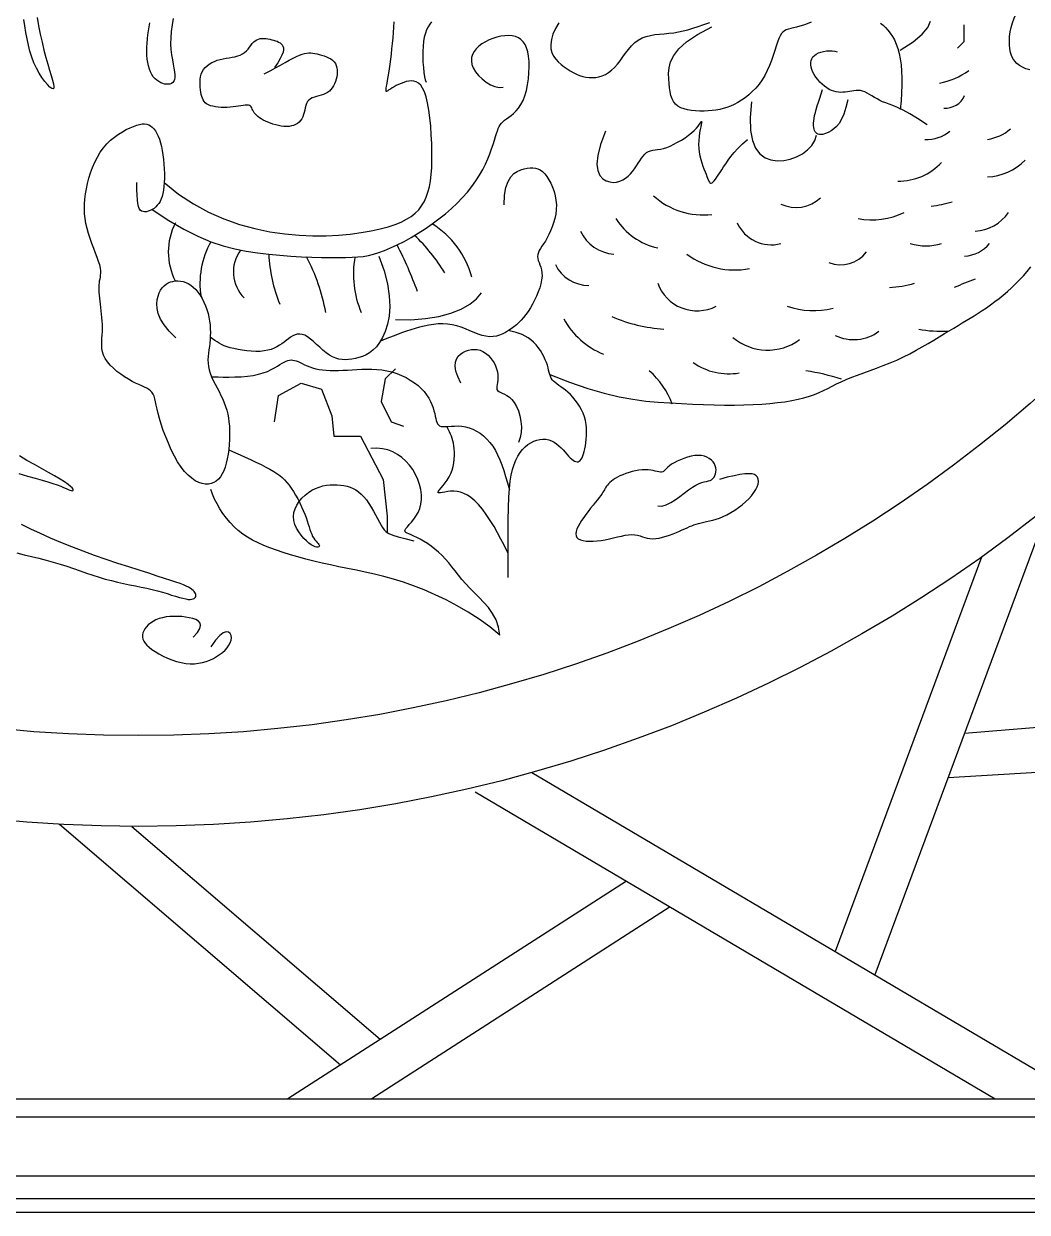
# Model space of a CAD drawing. Extents: x 2475 to 5335, y 627 to 2827.
# Drawn here: x 3854 to 4296, y 1177 to 1701 of the extents above; entities that cross this region are included whole.
import ezdxf

# ---------------------------------------------------------------- set-up
doc = ezdxf.new("R2010")
doc.units = 0
doc.header["$MEASUREMENT"] = 0
for name, color, linetype in [('3', 3, 'CONTINUOUS'), ('4', 4, 'CONTINUOUS'), ('7', 7, 'CONTINUOUS')]:
    doc.layers.add(name, color=color, linetype=linetype)

msp = doc.modelspace()

# ---------------------------------------------------------------- linework, layer by layer
at = {"layer": '3', "linetype": 'ByBlock'}
for p, q in [((4304.31, 1484.52), (4229.13, 1282)), ((4276.15, 1466.14), (4211.63, 1292.33)), ((4268.67, 1388.53), (4475.36, 1405.77)), ((4261.42, 1368.99), (4521.88, 1384.89)), ((4078.08, 1371.21), (4321.51, 1227.44)), ((4053.1, 1362.74), (4282.18, 1227.44)), ((4119.75, 1323.37), (3970.63, 1227.44)), ((4139.02, 1311.99), (4007.6, 1227.44))]:
    msp.add_line(p, q, dxfattribs=at)
at = {"layer": '3'}
for p, q in [((3870.1, 1348.39), (3993.8, 1242.34)), ((3901.92, 1347.45), (4011.35, 1253.64)), ((2474.88, 1219.44), (5334.88, 1219.44)), ((2493.88, 1193.44), (5315.88, 1193.44)), ((2498.88, 1183.44), (5310.88, 1183.44))]:
    msp.add_line(p, q, dxfattribs=at)
for points in [[(4297.49, 1680.76), (4295.76, 1681.3), (4294.22, 1681.97), (4292.89, 1682.75), (4291.74, 1683.65), (4290.78, 1684.67), (4289.99, 1685.82), (4289.37, 1687.1), (4288.91, 1688.52), (4288.6, 1690.08), (4288.44, 1691.78), (4288.43, 1693.6), (4288.56, 1695.51), (4288.84, 1697.49), (4289.26, 1699.52), (4289.83, 1701.57), (4290.54, 1703.6), (4291.4, 1705.61), (4292.4, 1707.56), (4293.54, 1709.42), (4294.77, 1711.18), (4296.11, 1712.81), (4297.51, 1714.29)], [(3860.13, 1703.82), (3860.79, 1700.19), (3861.54, 1696.55), (3862.35, 1692.98), (3863.19, 1689.54), (3864.04, 1686.31), (3864.88, 1683.33), (3865.66, 1680.66), (3866.36, 1678.31), (3866.93, 1676.31), (3867.34, 1674.7), (3867.54, 1673.49), (3867.51, 1672.73), (3867.21, 1672.43), (3866.61, 1672.61), (3865.76, 1673.24), (3864.72, 1674.28), (3863.55, 1675.67), (3862.31, 1677.38), (3861.05, 1679.34), (3859.85, 1681.53), (3858.75, 1683.89), (3857.82, 1686.39), (3857.02, 1688.99), (3856.35, 1691.68), (3855.77, 1694.45), (3855.27, 1697.28), (3854.8, 1700.14), (3854.36, 1703.03)], [(3920.05, 1703.48), (3919.61, 1700.6), (3919.24, 1697.71), (3919.01, 1694.9), (3918.99, 1692.23), (3919.14, 1689.73), (3919.4, 1687.4), (3919.74, 1685.25), (3920.11, 1683.28), (3920.44, 1681.51), (3920.71, 1679.95), (3920.85, 1678.59), (3920.83, 1677.45), (3920.65, 1676.52), (3920.33, 1675.77), (3919.89, 1675.2), (3919.34, 1674.8), (3918.69, 1674.55), (3917.97, 1674.43), (3917.18, 1674.43), (3916.35, 1674.55), (3915.49, 1674.78), (3914.61, 1675.13), (3913.75, 1675.6), (3912.9, 1676.19), (3912.1, 1676.91), (3911.36, 1677.77), (3910.69, 1678.76), (3910.11, 1679.89), (3909.62, 1681.15), (3909.23, 1682.52), (3908.92, 1684), (3908.69, 1685.57), (3908.56, 1687.23), (3908.5, 1688.95), (3908.52, 1690.74), (3908.62, 1692.57), (3908.79, 1694.41), (3909.01, 1696.25), (3909.27, 1698.06), (3909.57, 1699.8), (3909.88, 1701.45)], [(3916.17, 1631.2), (3922.47, 1626.08), (3928.99, 1621.73), (3935.68, 1618.09), (3942.46, 1615.11), (3949.27, 1612.72), (3956.06, 1610.87), (3962.75, 1609.49), (3969.28, 1608.54), (3975.6, 1607.95), (3981.68, 1607.68), (3987.47, 1607.7), (3992.96, 1607.96), (3998.11, 1608.44), (4002.89, 1609.08), (4007.28, 1609.86), (4011.25, 1610.73), (4014.77, 1611.67), (4017.87, 1612.67), (4020.58, 1613.76), (4022.95, 1614.94), (4024.99, 1616.23), (4026.75, 1617.63), (4028.26, 1619.17), (4029.54, 1620.85), (4030.64, 1622.69), (4031.57, 1624.69), (4032.34, 1626.88), (4032.95, 1629.27), (4033.42, 1631.87), (4033.75, 1634.7), (4033.97, 1637.77), (4034.08, 1641.09), (4034.09, 1644.67), (4034, 1648.41), (4033.81, 1652.23), (4033.53, 1656.01), (4033.16, 1659.67), (4032.7, 1663.1), (4032.15, 1666.21), (4031.51, 1668.89), (4030.79, 1671.07), (4029.99, 1672.78), (4029.12, 1674.06), (4028.18, 1674.97), (4027.19, 1675.55), (4026.15, 1675.86), (4025.07, 1675.94), (4023.95, 1675.84), (4022.8, 1675.61), (4021.65, 1675.28), (4020.51, 1674.86), (4019.41, 1674.39), (4018.37, 1673.88), (4017.4, 1673.35), (4016.53, 1672.84), (4015.78, 1672.36), (4015.17, 1671.94), (4014.69, 1671.6), (4014.33, 1671.37), (4014.08, 1671.27), (4013.93, 1671.32), (4013.87, 1671.56), (4013.89, 1672), (4013.97, 1672.67), (4014.11, 1673.58), (4014.3, 1674.74), (4014.52, 1676.11), (4014.78, 1677.67), (4015.06, 1679.41), (4015.35, 1681.31), (4015.65, 1683.35), (4015.93, 1685.51), (4016.21, 1687.76), (4016.47, 1690.09), (4016.71, 1692.47), (4016.94, 1694.87), (4017.14, 1697.28), (4017.32, 1699.66), (4017.47, 1701.99)], [(4033.96, 1702.01), (4033.15, 1701), (4032.41, 1699.82), (4031.76, 1698.48), (4031.19, 1696.96), (4030.73, 1695.25), (4030.38, 1693.35), (4030.15, 1691.25), (4030.04, 1688.95), (4030.04, 1686.54), (4030.14, 1684.12), (4030.32, 1681.79), (4030.56, 1679.65), (4030.85, 1677.8), (4031.17, 1676.35), (4031.51, 1675.39)], [(4240.4, 1689.46), (4246.09, 1693.13), (4250.03, 1696.47), (4252.49, 1699.51), (4253.75, 1702.27)], [(4090.01, 1701.52), (4088.51, 1699.04), (4087.4, 1696.55), (4086.7, 1694.18), (4086.42, 1692.04), (4086.53, 1690.12), (4086.96, 1688.41), (4087.68, 1686.88), (4088.63, 1685.52), (4089.75, 1684.29), (4090.98, 1683.18), (4092.29, 1682.16), (4093.62, 1681.22), (4094.96, 1680.37), (4096.32, 1679.6), (4097.69, 1678.93), (4099.08, 1678.37), (4100.48, 1677.92), (4101.9, 1677.6), (4103.33, 1677.42), (4104.77, 1677.37), (4106.22, 1677.49), (4107.66, 1677.76), (4109.09, 1678.2), (4110.5, 1678.82), (4111.88, 1679.63), (4113.22, 1680.64), (4114.52, 1681.86), (4115.76, 1683.27), (4116.96, 1684.84), (4118.16, 1686.51), (4119.38, 1688.19), (4120.64, 1689.84), (4121.97, 1691.4), (4123.4, 1692.79), (4124.94, 1693.95), (4126.62, 1694.85), (4128.42, 1695.51), (4130.32, 1695.98), (4132.3, 1696.31), (4134.33, 1696.54), (4136.41, 1696.73), (4138.49, 1696.92), (4140.57, 1697.17), (4142.63, 1697.51), (4144.7, 1697.95), (4146.82, 1698.49), (4149.02, 1699.13), (4151.35, 1699.88), (4153.83, 1700.73), (4156.51, 1701.69)], [(4201.09, 1701.81), (4199.38, 1701.07), (4197.72, 1700.48), (4196.13, 1700.01), (4194.64, 1699.63), (4193.3, 1699.31), (4192.12, 1699.04), (4191.09, 1698.76), (4190.19, 1698.44), (4189.39, 1698.03), (4188.68, 1697.48), (4188.04, 1696.75), (4187.44, 1695.79), (4186.86, 1694.57), (4186.28, 1693.04), (4185.69, 1691.25), (4185.06, 1689.27), (4184.37, 1687.14), (4183.61, 1684.92), (4182.77, 1682.68), (4181.81, 1680.46), (4180.73, 1678.33), (4179.51, 1676.34), (4178.17, 1674.49), (4176.73, 1672.78), (4175.21, 1671.21), (4173.64, 1669.79), (4172.02, 1668.52), (4170.4, 1667.38), (4168.78, 1666.39), (4167.18, 1665.54), (4165.6, 1664.83), (4164.02, 1664.23), (4162.43, 1663.75), (4160.83, 1663.37), (4159.18, 1663.08), (4157.5, 1662.86), (4155.75, 1662.72), (4153.94, 1662.63), (4152.09, 1662.62), (4150.25, 1662.7), (4148.45, 1662.87), (4146.73, 1663.16), (4145.12, 1663.58), (4143.67, 1664.14), (4142.41, 1664.86), (4141.37, 1665.75), (4140.54, 1666.81), (4139.88, 1668.05), (4139.38, 1669.46), (4139.01, 1671.05), (4138.75, 1672.82), (4138.56, 1674.76), (4138.43, 1676.88), (4138.36, 1679.18), (4138.55, 1681.65), (4139.21, 1684.29), (4140.57, 1687.09), (4142.85, 1690.05), (4146.27, 1693.15), (4151.06, 1696.39), (4157.43, 1699.77)], [(4231.67, 1701.43), (4232.78, 1700.48), (4233.88, 1699.44), (4234.95, 1698.28), (4235.97, 1696.99), (4236.94, 1695.55), (4237.83, 1693.96), (4238.64, 1692.18), (4239.35, 1690.22), (4239.93, 1688.06), (4240.39, 1685.68), (4240.73, 1683.08), (4240.94, 1680.28), (4241.04, 1677.28), (4241.03, 1674.08), (4240.92, 1670.69), (4240.71, 1667.12), (4240.4, 1663.36)], [(4268.39, 1700.64), (4268.39, 1693.18), (4265.59, 1690.39)], [(3910.84, 1619.24), (3918.14, 1614.44), (3924.83, 1610.56), (3931, 1607.47), (3936.74, 1605.08), (3942.14, 1603.26), (3947.3, 1601.91), (3952.31, 1600.91), (3957.25, 1600.17), (3962.2, 1599.57), (3967.12, 1599.1), (3971.96, 1598.74), (3976.65, 1598.47), (3981.15, 1598.29), (3985.39, 1598.18), (3989.33, 1598.12), (3992.89, 1598.11), (3996.05, 1598.13), (3998.88, 1598.2), (4001.44, 1598.36), (4003.82, 1598.61), (4006.11, 1599), (4008.38, 1599.54), (4010.71, 1600.26), (4013.2, 1601.18), (4015.89, 1602.33), (4018.77, 1603.68), (4021.78, 1605.23), (4024.88, 1606.94), (4028.01, 1608.8), (4031.14, 1610.8), (4034.22, 1612.9), (4037.19, 1615.1), (4040.01, 1617.37), (4042.68, 1619.71), (4045.19, 1622.09), (4047.52, 1624.51), (4049.68, 1626.97), (4051.66, 1629.44), (4053.45, 1631.91), (4055.04, 1634.39), (4056.44, 1636.85), (4057.66, 1639.26), (4058.7, 1641.61), (4059.6, 1643.86), (4060.38, 1645.99), (4061.04, 1647.98), (4061.6, 1649.78), (4062.1, 1651.39), (4062.53, 1652.77), (4062.93, 1653.95), (4063.33, 1654.97), (4063.74, 1655.85), (4064.2, 1656.61), (4064.73, 1657.31), (4065.34, 1657.95), (4066.08, 1658.58), (4066.95, 1659.23), (4067.93, 1659.92), (4068.99, 1660.71), (4070.08, 1661.63), (4071.19, 1662.7), (4072.27, 1663.99), (4073.28, 1665.51), (4074.2, 1667.31), (4075, 1669.41), (4075.67, 1671.75), (4076.19, 1674.26), (4076.58, 1676.86), (4076.82, 1679.49), (4076.92, 1682.06), (4076.87, 1684.51), (4076.66, 1686.76), (4076.29, 1688.75), (4075.77, 1690.47), (4075.09, 1691.94), (4074.26, 1693.17), (4073.28, 1694.16), (4072.15, 1694.92), (4070.87, 1695.46), (4069.45, 1695.79), (4067.89, 1695.92), (4066.23, 1695.86), (4064.49, 1695.63), (4062.73, 1695.24), (4060.97, 1694.69), (4059.26, 1694), (4057.63, 1693.19), (4056.12, 1692.27), (4054.76, 1691.24), (4053.6, 1690.12), (4052.66, 1688.91), (4051.96, 1687.61), (4051.54, 1686.23), (4051.44, 1684.76), (4051.68, 1683.23), (4052.29, 1681.63), (4053.28, 1679.97), (4054.6, 1678.33), (4056.19, 1676.78), (4057.96, 1675.4), (4059.84, 1674.26), (4061.77, 1673.46), (4063.67, 1673.05), (4065.47, 1673.13)], [(3960.15, 1679.07), (3962.76, 1680.4), (3965.16, 1681.67), (3967.37, 1682.87), (3969.38, 1683.98), (3971.22, 1685), (3972.89, 1685.89), (3974.39, 1686.65), (3975.74, 1687.27), (3976.94, 1687.72), (3978.02, 1688.04), (3979, 1688.22), (3979.92, 1688.29), (3980.81, 1688.27), (3981.68, 1688.16), (3982.56, 1688), (3983.49, 1687.79), (3984.48, 1687.55), (3985.51, 1687.27), (3986.56, 1686.95), (3987.59, 1686.57), (3988.58, 1686.13), (3989.5, 1685.61), (3990.33, 1685.02), (3991.02, 1684.33), (3991.56, 1683.55), (3991.96, 1682.69), (3992.23, 1681.76), (3992.37, 1680.78), (3992.4, 1679.76), (3992.33, 1678.73), (3992.17, 1677.69), (3991.92, 1676.66), (3991.6, 1675.66), (3991.21, 1674.7), (3990.75, 1673.79), (3990.21, 1672.94), (3989.59, 1672.16), (3988.89, 1671.46), (3988.12, 1670.85), (3987.25, 1670.34), (3986.31, 1669.94), (3985.32, 1669.62), (3984.3, 1669.35), (3983.28, 1669.08), (3982.3, 1668.8), (3981.39, 1668.46), (3980.57, 1668.03), (3979.88, 1667.49), (3979.33, 1666.79), (3978.9, 1665.97), (3978.57, 1665.06), (3978.3, 1664.08), (3978.05, 1663.07), (3977.8, 1662.05), (3977.52, 1661.06), (3977.17, 1660.12), (3976.72, 1659.26), (3976.18, 1658.48), (3975.55, 1657.8), (3974.83, 1657.22), (3974.03, 1656.73), (3973.14, 1656.35), (3972.18, 1656.07), (3971.14, 1655.9), (3970.04, 1655.85), (3968.88, 1655.89), (3967.69, 1656.03), (3966.48, 1656.24), (3965.27, 1656.53), (3964.07, 1656.88), (3962.91, 1657.27), (3961.81, 1657.71), (3960.77, 1658.17), (3959.81, 1658.66), (3958.92, 1659.17), (3958.12, 1659.7), (3957.4, 1660.24), (3956.77, 1660.8), (3956.23, 1661.36), (3955.79, 1661.92), (3955.44, 1662.48), (3955.15, 1663.03), (3954.91, 1663.55), (3954.68, 1664.03), (3954.42, 1664.45), (3954.11, 1664.8), (3953.73, 1665.06), (3953.23, 1665.23), (3952.59, 1665.29), (3951.83, 1665.26), (3950.95, 1665.16), (3949.97, 1665), (3948.9, 1664.82), (3947.74, 1664.64), (3946.52, 1664.46), (3945.25, 1664.33), (3943.93, 1664.24), (3942.6, 1664.22), (3941.27, 1664.25), (3939.98, 1664.35), (3938.74, 1664.51), (3937.58, 1664.73), (3936.53, 1665.02), (3935.61, 1665.38), (3934.84, 1665.81), (3934.2, 1666.31), (3933.69, 1666.89), (3933.28, 1667.54), (3932.95, 1668.27), (3932.69, 1669.08), (3932.48, 1669.97), (3932.3, 1670.95), (3932.14, 1672), (3932.01, 1673.12), (3931.93, 1674.28), (3931.92, 1675.46), (3931.99, 1676.64), (3932.17, 1677.8), (3932.47, 1678.92), (3932.9, 1679.97), (3933.48, 1680.94), (3934.21, 1681.83), (3935.06, 1682.64), (3936.02, 1683.36), (3937.09, 1683.99), (3938.24, 1684.54), (3939.45, 1685), (3940.73, 1685.39), (3942.05, 1685.69), (3943.38, 1685.93), (3944.72, 1686.15), (3946.04, 1686.36), (3947.31, 1686.61), (3948.52, 1686.91), (3949.65, 1687.29), (3950.67, 1687.79), (3951.57, 1688.42), (3952.36, 1689.15), (3953.08, 1689.95), (3953.73, 1690.78), (3954.36, 1691.6), (3954.96, 1692.38), (3955.58, 1693.08), (3956.24, 1693.66), (3956.94, 1694.09), (3957.69, 1694.39), (3958.48, 1694.56), (3959.31, 1694.64), (3960.15, 1694.63), (3961, 1694.55), (3961.86, 1694.42), (3962.71, 1694.26), (3963.55, 1694.08), (3964.36, 1693.88), (3965.14, 1693.65), (3965.87, 1693.39), (3966.55, 1693.07), (3967.16, 1692.71), (3967.69, 1692.28), (3968.13, 1691.78), (3968.47, 1691.2), (3968.67, 1690.5), (3968.69, 1689.65), (3968.49, 1688.61), (3968.03, 1687.34), (3967.26, 1685.8), (3966.16, 1683.96), (3964.67, 1681.78)], [(4252.16, 1656.59), (4248.03, 1659.34), (4244.55, 1661.47), (4241.63, 1663.06), (4239.2, 1664.24), (4237.16, 1665.09), (4235.44, 1665.73), (4233.95, 1666.26), (4232.62, 1666.77), (4231.35, 1667.36), (4230.15, 1668.01), (4229, 1668.69), (4227.89, 1669.37), (4226.83, 1670.01), (4225.79, 1670.6), (4224.79, 1671.08), (4223.8, 1671.44), (4222.83, 1671.66), (4221.87, 1671.74), (4220.92, 1671.72), (4219.97, 1671.62), (4219.02, 1671.47), (4218.07, 1671.29), (4217.11, 1671.12), (4216.14, 1670.99), (4215.15, 1670.9), (4214.16, 1670.88), (4213.15, 1670.95), (4212.13, 1671.1), (4211.11, 1671.35), (4210.08, 1671.72), (4209.05, 1672.2), (4208.01, 1672.82), (4206.98, 1673.58), (4205.97, 1674.46), (4205, 1675.43), (4204.09, 1676.48), (4203.25, 1677.58), (4202.52, 1678.7), (4201.9, 1679.83), (4201.42, 1680.94), (4201.1, 1682.01), (4200.94, 1683.03), (4200.93, 1683.99), (4201.09, 1684.89), (4201.41, 1685.72), (4201.89, 1686.48), (4202.53, 1687.16), (4203.34, 1687.75), (4204.31, 1688.25), (4205.4, 1688.65), (4206.59, 1688.95), (4207.83, 1689.14), (4209.09, 1689.22), (4210.33, 1689.18), (4211.52, 1689.03), (4212.61, 1688.75)], [(4217.21, 1667.62), (4216.44, 1664.16), (4215.53, 1661.32), (4214.51, 1659.03), (4213.42, 1657.22), (4212.28, 1655.82), (4211.13, 1654.76), (4210.01, 1653.97), (4208.93, 1653.38), (4207.94, 1652.92), (4207.03, 1652.6), (4206.21, 1652.39), (4205.47, 1652.3), (4204.8, 1652.33), (4204.21, 1652.47), (4203.7, 1652.72), (4203.26, 1653.07), (4202.9, 1653.52), (4202.6, 1654.07), (4202.38, 1654.72), (4202.24, 1655.47), (4202.17, 1656.32), (4202.17, 1657.26), (4202.26, 1658.29), (4202.42, 1659.42), (4202.66, 1660.65), (4202.97, 1661.97), (4203.36, 1663.4), (4203.81, 1664.93), (4204.32, 1666.57), (4204.89, 1668.33), (4205.51, 1670.21), (4206.17, 1672.21)], [(4174.91, 1666.7), (4174.29, 1659.79), (4174.44, 1654.15), (4175.26, 1649.66), (4176.66, 1646.23), (4178.55, 1643.73), (4180.82, 1642.05), (4183.4, 1641.1), (4186.17, 1640.74), (4189.05, 1640.9), (4191.94, 1641.5), (4194.72, 1642.51), (4197.29, 1643.87), (4199.56, 1645.55), (4201.4, 1647.49), (4202.72, 1649.66), (4203.42, 1652)], [(3921.31, 1562.65), (3918.33, 1565.61), (3916.1, 1568.39), (3914.54, 1571), (3913.55, 1573.42), (3913.04, 1575.65), (3912.92, 1577.68), (3913.1, 1579.52), (3913.48, 1581.15), (3913.98, 1582.57), (3914.59, 1583.79), (3915.3, 1584.82), (3916.09, 1585.68), (3916.96, 1586.37), (3917.9, 1586.92), (3918.9, 1587.33), (3919.95, 1587.61), (3921.04, 1587.78), (3922.17, 1587.83), (3923.31, 1587.74), (3924.47, 1587.52), (3925.62, 1587.15), (3926.77, 1586.62), (3927.89, 1585.93), (3928.98, 1585.06), (3930.03, 1584.01), (3931.03, 1582.8), (3931.97, 1581.46), (3932.84, 1580), (3933.64, 1578.45), (3934.34, 1576.83), (3934.95, 1575.16), (3935.46, 1573.48), (3935.86, 1571.78), (3936.15, 1570.1), (3936.35, 1568.42), (3936.46, 1566.76), (3936.49, 1565.12), (3936.45, 1563.51), (3936.36, 1561.93), (3936.21, 1560.39), (3936.03, 1558.89), (3935.83, 1557.41), (3935.64, 1555.96), (3935.5, 1554.52), (3935.42, 1553.08), (3935.45, 1551.63), (3935.6, 1550.16), (3935.91, 1548.66), (3936.39, 1547.11), (3937.02, 1545.54), (3937.76, 1543.93), (3938.58, 1542.3), (3939.45, 1540.66), (3940.31, 1539.01), (3941.16, 1537.36), (3941.93, 1535.72), (3942.62, 1534.09), (3943.21, 1532.46), (3943.71, 1530.81), (3944.12, 1529.14), (3944.44, 1527.42), (3944.69, 1525.65), (3944.85, 1523.81), (3944.94, 1521.88), (3944.97, 1519.86), (3944.91, 1517.78), (3944.79, 1515.67), (3944.59, 1513.55), (3944.31, 1511.48), (3943.95, 1509.47), (3943.51, 1507.56), (3942.99, 1505.79), (3942.38, 1504.18), (3941.69, 1502.75), (3940.9, 1501.5), (3940.03, 1500.45), (3939.07, 1499.59), (3938.01, 1498.93), (3936.86, 1498.49), (3935.61, 1498.27), (3934.26, 1498.27), (3932.84, 1498.51), (3931.35, 1499.01), (3929.81, 1499.77), (3928.25, 1500.82), (3926.67, 1502.16), (3925.11, 1503.81), (3923.56, 1505.79), (3922.06, 1508.09), (3920.62, 1510.65), (3919.25, 1513.39), (3917.97, 1516.24), (3916.8, 1519.12), (3915.75, 1521.95), (3914.84, 1524.65), (3914.08, 1527.15), (3913.48, 1529.38), (3913.01, 1531.35), (3912.63, 1533.07), (3912.31, 1534.57), (3912, 1535.87), (3911.66, 1536.98), (3911.27, 1537.93), (3910.77, 1538.73), (3910.13, 1539.41), (3909.36, 1539.99), (3908.45, 1540.52), (3907.42, 1541.02), (3906.25, 1541.54), (3904.96, 1542.11), (3903.56, 1542.77), (3902.03, 1543.54), (3900.4, 1544.46), (3898.71, 1545.52), (3897.01, 1546.69), (3895.35, 1547.96), (3893.78, 1549.31), (3892.36, 1550.71), (3891.12, 1552.16), (3890.14, 1553.62), (3889.43, 1555.09), (3888.98, 1556.56), (3888.72, 1558.03), (3888.63, 1559.51), (3888.65, 1560.99), (3888.74, 1562.48), (3888.85, 1563.99), (3888.93, 1565.5), (3888.96, 1567.03), (3888.92, 1568.57), (3888.83, 1570.1), (3888.71, 1571.63), (3888.55, 1573.15), (3888.38, 1574.64), (3888.2, 1576.11), (3888.03, 1577.54), (3887.87, 1578.92), (3887.73, 1580.27), (3887.61, 1581.55), (3887.52, 1582.78), (3887.47, 1583.95), (3887.46, 1585.05), (3887.49, 1586.07), (3887.58, 1587.01), (3887.71, 1587.88), (3887.88, 1588.7), (3888.04, 1589.51), (3888.16, 1590.36), (3888.22, 1591.28), (3888.19, 1592.3), (3888.04, 1593.47), (3887.73, 1594.83), (3887.25, 1596.41), (3886.63, 1598.17), (3885.9, 1600.1), (3885.11, 1602.15), (3884.3, 1604.29), (3883.52, 1606.49), (3882.79, 1608.71), (3882.16, 1610.93), (3881.66, 1613.11), (3881.31, 1615.26), (3881.08, 1617.4), (3880.99, 1619.54), (3881.03, 1621.69), (3881.18, 1623.87), (3881.46, 1626.1), (3881.86, 1628.38), (3882.37, 1630.72), (3882.99, 1633.1), (3883.74, 1635.49), (3884.6, 1637.85), (3885.6, 1640.16), (3886.73, 1642.38), (3887.99, 1644.48), (3889.38, 1646.43), (3890.92, 1648.2), (3892.56, 1649.79), (3894.27, 1651.21), (3896.01, 1652.46), (3897.75, 1653.55), (3899.46, 1654.49), (3901.1, 1655.27), (3902.64, 1655.9), (3904.03, 1656.4), (3905.31, 1656.75), (3906.46, 1656.95), (3907.51, 1656.99), (3908.47, 1656.89), (3909.35, 1656.62), (3910.16, 1656.2), (3910.92, 1655.6), (3911.63, 1654.84), (3912.3, 1653.92), (3912.92, 1652.83), (3913.49, 1651.6), (3914.02, 1650.21), (3914.49, 1648.69), (3914.92, 1647.02), (3915.28, 1645.22), (3915.59, 1643.31), (3915.85, 1641.3), (3916.04, 1639.24), (3916.17, 1637.16), (3916.23, 1635.1), (3916.24, 1633.1), (3916.17, 1631.2), (3916.04, 1629.43), (3915.83, 1627.82), (3915.56, 1626.37), (3915.21, 1625.07), (3914.79, 1623.9), (3914.31, 1622.86), (3913.75, 1621.94), (3913.12, 1621.13), (3912.42, 1620.41), (3911.66, 1619.77), (3910.84, 1619.24), (3910, 1618.8), (3909.16, 1618.49), (3908.33, 1618.3), (3907.54, 1618.25), (3906.82, 1618.35), (3906.17, 1618.6), (3905.63, 1619.03), (3905.19, 1619.69), (3904.84, 1620.62), (3904.56, 1621.87), (3904.37, 1623.51), (3904.24, 1625.58), (3904.16, 1628.14), (3904.14, 1631.24)], [(4110.53, 1653.84), (4108.33, 1647.89), (4107.13, 1643.08), (4106.79, 1639.29), (4107.15, 1636.39), (4108.05, 1634.27), (4109.33, 1632.81), (4110.85, 1631.89), (4112.45, 1631.4), (4113.99, 1631.24), (4115.45, 1631.35), (4116.83, 1631.7), (4118.13, 1632.27), (4119.34, 1633.03), (4120.48, 1633.93), (4121.52, 1634.96), (4122.49, 1636.07), (4123.37, 1637.25), (4124.18, 1638.44), (4124.94, 1639.63), (4125.67, 1640.78), (4126.38, 1641.86), (4127.1, 1642.83), (4127.84, 1643.67), (4128.62, 1644.34), (4129.45, 1644.82), (4130.35, 1645.15), (4131.32, 1645.38), (4132.37, 1645.55), (4133.51, 1645.71), (4134.74, 1645.91), (4136.07, 1646.21), (4137.51, 1646.64), (4139.05, 1647.24), (4140.67, 1648), (4142.32, 1648.89), (4143.96, 1649.87), (4145.56, 1650.92), (4147.06, 1652), (4148.42, 1653.08), (4149.62, 1654.14), (4150.6, 1655.14), (4151.39, 1656.05), (4152, 1656.82), (4152.43, 1657.43), (4152.72, 1657.84), (4152.87, 1658.02), (4152.9, 1657.92), (4152.83, 1657.51), (4152.68, 1656.77), (4152.47, 1655.74), (4152.23, 1654.46), (4151.99, 1652.99), (4151.78, 1651.38), (4151.63, 1649.67), (4151.56, 1647.92), (4151.61, 1646.18), (4151.79, 1644.49), (4152.09, 1642.86), (4152.48, 1641.3), (4152.93, 1639.82), (4153.42, 1638.43), (4153.91, 1637.14), (4154.39, 1635.94), (4154.83, 1634.85), (4155.2, 1633.87), (4155.51, 1633.02), (4155.78, 1632.3), (4156.03, 1631.71), (4156.28, 1631.27), (4156.53, 1630.97), (4156.81, 1630.84), (4157.13, 1630.87), (4157.5, 1631.07), (4157.93, 1631.43), (4158.42, 1631.95), (4158.97, 1632.63), (4159.57, 1633.45), (4160.23, 1634.4), (4160.95, 1635.48), (4161.72, 1636.69), (4162.56, 1638.01), (4163.5, 1639.44), (4164.56, 1640.98), (4165.79, 1642.62), (4167.22, 1644.36), (4168.88, 1646.2), (4170.82, 1648.14), (4173.07, 1650.16)], [(4065.85, 1621.31), (4066.07, 1625.58), (4066.69, 1628.98), (4067.63, 1631.62), (4068.82, 1633.61), (4070.19, 1635.06), (4071.66, 1636.06), (4073.18, 1636.73), (4074.66, 1637.18), (4076.05, 1637.48), (4077.34, 1637.65), (4078.55, 1637.67), (4079.69, 1637.52), (4080.77, 1637.2), (4081.81, 1636.68), (4082.8, 1635.95), (4083.77, 1635), (4084.72, 1633.81), (4085.63, 1632.41), (4086.47, 1630.84), (4087.23, 1629.11), (4087.88, 1627.27), (4088.39, 1625.33), (4088.73, 1623.33), (4088.89, 1621.31), (4088.84, 1619.28), (4088.61, 1617.27), (4088.22, 1615.3), (4087.7, 1613.39), (4087.08, 1611.56), (4086.37, 1609.82), (4085.61, 1608.2), (4084.82, 1606.72), (4084.04, 1605.38), (4083.28, 1604.18), (4082.56, 1603.09), (4081.93, 1602.09), (4081.39, 1601.17), (4080.97, 1600.29), (4080.7, 1599.44), (4080.61, 1598.6), (4080.7, 1597.74), (4080.93, 1596.85), (4081.27, 1595.91), (4081.64, 1594.91), (4082.01, 1593.82), (4082.32, 1592.63), (4082.52, 1591.32), (4082.57, 1589.87), (4082.41, 1588.28), (4082.06, 1586.56), (4081.55, 1584.77), (4080.91, 1582.93), (4080.15, 1581.09), (4079.3, 1579.27), (4078.39, 1577.53), (4077.45, 1575.88), (4076.48, 1574.37), (4075.49, 1572.99), (4074.49, 1571.72), (4073.46, 1570.56), (4072.4, 1569.49), (4071.31, 1568.5), (4070.18, 1567.58), (4069.01, 1566.71), (4067.81, 1565.89), (4066.55, 1565.13), (4065.25, 1564.47), (4063.89, 1563.92), (4062.48, 1563.52), (4061.01, 1563.28), (4059.47, 1563.23), (4057.87, 1563.4), (4056.2, 1563.79), (4054.46, 1564.37), (4052.67, 1565.07), (4050.81, 1565.84), (4048.91, 1566.63), (4046.97, 1567.37), (4044.98, 1568.02), (4042.97, 1568.51), (4040.92, 1568.8), (4038.86, 1568.91), (4036.79, 1568.85), (4034.72, 1568.64), (4032.67, 1568.32), (4030.64, 1567.9), (4028.65, 1567.4), (4026.7, 1566.86), (4024.81, 1566.28), (4022.95, 1565.67), (4021.11, 1565.03), (4019.26, 1564.35), (4017.38, 1563.64), (4015.46, 1562.9), (4013.46, 1562.11), (4011.38, 1561.28)], [(4010.74, 1598.75), (4013.03, 1592.29), (4014.52, 1586.45), (4015.31, 1581.19), (4015.51, 1576.49), (4015.22, 1572.34), (4014.52, 1568.7), (4013.53, 1565.55), (4012.32, 1562.87), (4011, 1560.63), (4009.6, 1558.79), (4008.12, 1557.31), (4006.59, 1556.13), (4005.04, 1555.22), (4003.46, 1554.53), (4001.9, 1554.01), (4000.35, 1553.62), (3998.85, 1553.33), (3997.38, 1553.14), (3995.94, 1553.07), (3994.52, 1553.13), (3993.11, 1553.35), (3991.72, 1553.75), (3990.32, 1554.33), (3988.91, 1555.12), (3987.49, 1556.13), (3986.07, 1557.29), (3984.66, 1558.55), (3983.26, 1559.83), (3981.9, 1561.06), (3980.57, 1562.19), (3979.29, 1563.14), (3978.07, 1563.85), (3976.92, 1564.26), (3975.83, 1564.41), (3974.78, 1564.31), (3973.78, 1564.02), (3972.8, 1563.56), (3971.85, 1562.98), (3970.89, 1562.31), (3969.94, 1561.59), (3968.97, 1560.86), (3967.97, 1560.12), (3966.91, 1559.42), (3965.78, 1558.75), (3964.56, 1558.15), (3963.23, 1557.64), (3961.76, 1557.22), (3960.15, 1556.93), (3958.38, 1556.77), (3956.49, 1556.74), (3954.52, 1556.82), (3952.53, 1557), (3950.56, 1557.25), (3948.66, 1557.57), (3946.87, 1557.95), (3945.25, 1558.36), (3943.82, 1558.79), (3942.57, 1559.26), (3941.45, 1559.76), (3940.42, 1560.3), (3939.44, 1560.89), (3938.48, 1561.54), (3937.48, 1562.26), (3936.43, 1563.05)], [(4085.99, 1546.6), (4094.75, 1543.12), (4102.69, 1540.38), (4109.92, 1538.29), (4116.53, 1536.74), (4122.63, 1535.64), (4128.32, 1534.88), (4133.7, 1534.38), (4138.89, 1534.02), (4143.95, 1533.73), (4148.9, 1533.49), (4153.72, 1533.31), (4158.41, 1533.19), (4162.95, 1533.12), (4167.32, 1533.12), (4171.51, 1533.19), (4175.52, 1533.33), (4179.33, 1533.54), (4182.93, 1533.82), (4186.34, 1534.17), (4189.54, 1534.59), (4192.55, 1535.09), (4195.35, 1535.65), (4197.95, 1536.29), (4200.35, 1537), (4202.56, 1537.78), (4204.61, 1538.63), (4206.57, 1539.52), (4208.47, 1540.45), (4210.38, 1541.41), (4212.33, 1542.39), (4214.39, 1543.37), (4216.6, 1544.35), (4218.99, 1545.33), (4221.56, 1546.3), (4224.26, 1547.28), (4227.08, 1548.3), (4229.97, 1549.35), (4232.91, 1550.47), (4235.87, 1551.66), (4238.82, 1552.93), (4241.73, 1554.3), (4244.58, 1555.74), (4247.37, 1557.23), (4250.07, 1558.75), (4252.68, 1560.26), (4255.18, 1561.76), (4257.57, 1563.2), (4259.82, 1564.57), (4261.94, 1565.84), (4263.93, 1567.03), (4265.83, 1568.16), (4267.66, 1569.26), (4269.43, 1570.32), (4271.18, 1571.39), (4272.93, 1572.48), (4274.69, 1573.6), (4276.49, 1574.78), (4278.32, 1576.01), (4280.18, 1577.31), (4282.05, 1578.67), (4283.91, 1580.1), (4285.77, 1581.59), (4287.6, 1583.15), (4289.4, 1584.78), (4291.17, 1586.48), (4292.89, 1588.25), (4294.6, 1590.09), (4296.28, 1591.99), (4297.96, 1593.96)], [(4017.97, 1570.77), (4024.86, 1570.72), (4031.27, 1571.21), (4037.12, 1572.18), (4042.36, 1573.59), (4046.93, 1575.38), (4050.75, 1577.49), (4053.77, 1579.89), (4055.91, 1582.5)], [(4067.66, 1457.05), (4067.66, 1467.01), (4067.68, 1475.34), (4067.73, 1482.24), (4067.83, 1487.92), (4067.99, 1492.56), (4068.23, 1496.36), (4068.57, 1499.53), (4069.01, 1502.25), (4069.58, 1504.7), (4070.27, 1506.91), (4071.07, 1508.89), (4071.97, 1510.65), (4072.96, 1512.2), (4074.03, 1513.56), (4075.18, 1514.73), (4076.39, 1515.72), (4077.66, 1516.53), (4078.97, 1517.18), (4080.3, 1517.65), (4081.64, 1517.95), (4082.98, 1518.08), (4084.29, 1518.02), (4085.56, 1517.79), (4086.78, 1517.37), (4087.93, 1516.78), (4089.02, 1516.04), (4090.04, 1515.19), (4091, 1514.27), (4091.9, 1513.31), (4092.75, 1512.36), (4093.55, 1511.44), (4094.31, 1510.6), (4095.02, 1509.87), (4095.7, 1509.25), (4096.33, 1508.76), (4096.93, 1508.4), (4097.49, 1508.17), (4098.01, 1508.08), (4098.51, 1508.14), (4098.98, 1508.35), (4099.41, 1508.7), (4099.82, 1509.21), (4100.21, 1509.87), (4100.56, 1510.66), (4100.88, 1511.58), (4101.18, 1512.64), (4101.45, 1513.82), (4101.69, 1515.11), (4101.9, 1516.52), (4102.06, 1518.02), (4102.17, 1519.6), (4102.2, 1521.22), (4102.13, 1522.89), (4101.96, 1524.57), (4101.67, 1526.25), (4101.24, 1527.9), (4100.65, 1529.51), (4099.94, 1531.07), (4099.11, 1532.57), (4098.19, 1533.99), (4097.19, 1535.33), (4096.15, 1536.57), (4095.08, 1537.71), (4094.01, 1538.73), (4092.94, 1539.63), (4091.91, 1540.42), (4090.92, 1541.14), (4089.98, 1541.79), (4089.11, 1542.41), (4088.33, 1543.02), (4087.65, 1543.64), (4087.08, 1544.29), (4086.63, 1545), (4086.28, 1545.77), (4085.99, 1546.6), (4085.75, 1547.49), (4085.5, 1548.46), (4085.24, 1549.5), (4084.92, 1550.62), (4084.52, 1551.82), (4084.02, 1553.09), (4083.4, 1554.43), (4082.68, 1555.78), (4081.86, 1557.14), (4080.94, 1558.45), (4079.94, 1559.71), (4078.85, 1560.86), (4077.67, 1561.89), (4076.42, 1562.78), (4075.13, 1563.52), (4073.81, 1564.14), (4072.49, 1564.65), (4071.21, 1565.07), (4069.99, 1565.41), (4068.86, 1565.68), (4067.85, 1565.91)], [(4046.88, 1542.79), (4045.49, 1545.63), (4044.67, 1548.08), (4044.34, 1550.17), (4044.44, 1551.93), (4044.9, 1553.39), (4045.64, 1554.59), (4046.6, 1555.56), (4047.71, 1556.33), (4048.9, 1556.92), (4050.15, 1557.34), (4051.44, 1557.58), (4052.74, 1557.64), (4054.04, 1557.52), (4055.32, 1557.22), (4056.55, 1556.72), (4057.72, 1556.03), (4058.81, 1555.14), (4059.8, 1554.1), (4060.68, 1552.93), (4061.45, 1551.67), (4062.09, 1550.35), (4062.59, 1549), (4062.95, 1547.68), (4063.14, 1546.4), (4063.18, 1545.2), (4063.1, 1544.09), (4062.95, 1543.07), (4062.78, 1542.15), (4062.65, 1541.33), (4062.61, 1540.6), (4062.71, 1539.99), (4062.99, 1539.48), (4063.5, 1539.08), (4064.21, 1538.72), (4065.07, 1538.36), (4066.06, 1537.92), (4067.12, 1537.35), (4068.22, 1536.58), (4069.32, 1535.56), (4070.37, 1534.22), (4071.34, 1532.52), (4072.18, 1530.52), (4072.85, 1528.29), (4073.31, 1525.93), (4073.51, 1523.5), (4073.42, 1521.08), (4072.99, 1518.76), (4072.18, 1516.62)], [(3936.99, 1545.61), (3938.2, 1545.56), (3939.95, 1545.49), (3942.14, 1545.44), (3944.64, 1545.43), (3947.33, 1545.47), (3950.1, 1545.6), (3952.84, 1545.82), (3955.41, 1546.17), (3957.73, 1546.67), (3959.8, 1547.27), (3961.64, 1547.96), (3963.27, 1548.7), (3964.71, 1549.46), (3965.99, 1550.2), (3967.12, 1550.9), (3968.13, 1551.51), (3969.05, 1552.02), (3969.88, 1552.42), (3970.65, 1552.71), (3971.39, 1552.89), (3972.1, 1552.96), (3972.81, 1552.93), (3973.54, 1552.8), (3974.31, 1552.57), (3975.13, 1552.24), (3976.01, 1551.84), (3976.96, 1551.38), (3977.98, 1550.89), (3979.07, 1550.4), (3980.26, 1549.92), (3981.53, 1549.49), (3982.89, 1549.11), (3984.35, 1548.81), (3985.9, 1548.59), (3987.54, 1548.44), (3989.27, 1548.36), (3991.07, 1548.33), (3992.95, 1548.35), (3994.89, 1548.41), (3996.89, 1548.51), (3998.95, 1548.63), (4001.06, 1548.76), (4003.2, 1548.86), (4005.38, 1548.92), (4007.58, 1548.91), (4009.79, 1548.8), (4012, 1548.58), (4014.21, 1548.21), (4016.4, 1547.67), (4018.55, 1546.98), (4020.65, 1546.15), (4022.66, 1545.2), (4024.56, 1544.13), (4026.34, 1542.96), (4027.96, 1541.71), (4029.41, 1540.38), (4030.67, 1539.01), (4031.75, 1537.59), (4032.66, 1536.16), (4033.42, 1534.72), (4034.05, 1533.31), (4034.56, 1531.94), (4034.97, 1530.63), (4035.29, 1529.4), (4035.54, 1528.27), (4035.75, 1527.24), (4035.97, 1526.33), (4036.21, 1525.53), (4036.51, 1524.86), (4036.92, 1524.33), (4037.45, 1523.93), (4038.15, 1523.69), (4039.03, 1523.59), (4040.09, 1523.6), (4041.3, 1523.68), (4042.65, 1523.78), (4044.09, 1523.86), (4045.62, 1523.88), (4047.21, 1523.78), (4048.84, 1523.54), (4050.48, 1523.1), (4052.12, 1522.47), (4053.73, 1521.66), (4055.31, 1520.66), (4056.83, 1519.49), (4058.28, 1518.14), (4059.64, 1516.63), (4060.88, 1514.96), (4062.01, 1513.14), (4063.03, 1511.15), (4063.97, 1509.01), (4064.85, 1506.7), (4065.69, 1504.23), (4066.51, 1501.59), (4067.34, 1498.78), (4068.19, 1495.79)], [(4017.97, 1549.11), (4013.45, 1544.6), (4011.65, 1534.67), (4016.16, 1525.64), (4021.58, 1523.84)], [(3964.67, 1525.64), (3966.48, 1537.38), (3976.41, 1542.79), (3985.45, 1540.08), (3989.97, 1528.35), (3990.87, 1519.33), (4002.61, 1519.33), (4012.55, 1500.37), (4014.36, 1484.13), (4014.36, 1476.91)], [(4067.66, 1467.87), (4066.84, 1469.51), (4065.77, 1471.61), (4064.48, 1474.06), (4063.02, 1476.74), (4061.43, 1479.52), (4059.75, 1482.29), (4058.02, 1484.92), (4056.29, 1487.29), (4054.59, 1489.3), (4052.92, 1490.96), (4051.29, 1492.3), (4049.69, 1493.34), (4048.14, 1494.11), (4046.62, 1494.65), (4045.15, 1494.97), (4043.72, 1495.11), (4042.33, 1495.1), (4041.03, 1494.97), (4039.83, 1494.79), (4038.79, 1494.6), (4037.92, 1494.44), (4037.28, 1494.37), (4036.89, 1494.42), (4036.79, 1494.66), (4037, 1495.11), (4037.47, 1495.76), (4038.14, 1496.6), (4038.96, 1497.61), (4039.85, 1498.77), (4040.75, 1500.05), (4041.61, 1501.45), (4042.36, 1502.93), (4042.96, 1504.48), (4043.4, 1506.08), (4043.71, 1507.7), (4043.89, 1509.3), (4043.96, 1510.88), (4043.95, 1512.39), (4043.86, 1513.81), (4043.72, 1515.11), (4043.53, 1516.29), (4043.29, 1517.36), (4043, 1518.36), (4042.66, 1519.33), (4042.26, 1520.31), (4041.8, 1521.32), (4041.27, 1522.41), (4040.67, 1523.61)], [(3944.57, 1513.41), (3945.9, 1512.82), (3947.62, 1512.05), (3949.64, 1511.14), (3951.86, 1510.13), (3954.19, 1509.05), (3956.54, 1507.94), (3958.81, 1506.84), (3960.91, 1505.79), (3962.75, 1504.81), (3964.37, 1503.89), (3965.79, 1502.99), (3967.04, 1502.08), (3968.17, 1501.14), (3969.21, 1500.14), (3970.19, 1499.04), (3971.14, 1497.82), (3972.11, 1496.45), (3973.07, 1494.95), (3974.02, 1493.36), (3974.95, 1491.71), (3975.83, 1490.01), (3976.65, 1488.32), (3977.4, 1486.65), (3978.07, 1485.03), (3978.65, 1483.49), (3979.14, 1482.04), (3979.58, 1480.68), (3979.97, 1479.41), (3980.34, 1478.23), (3980.72, 1477.14), (3981.11, 1476.15), (3981.53, 1475.25), (3982.01, 1474.46), (3982.51, 1473.75), (3983.02, 1473.13), (3983.49, 1472.58), (3983.91, 1472.11), (3984.24, 1471.7), (3984.46, 1471.35), (3984.54, 1471.04), (3984.46, 1470.79), (3984.22, 1470.6), (3983.82, 1470.5), (3983.28, 1470.52), (3982.61, 1470.67), (3981.81, 1471), (3980.9, 1471.51), (3979.88, 1472.25), (3978.76, 1473.21), (3977.61, 1474.37), (3976.48, 1475.72), (3975.42, 1477.21), (3974.49, 1478.81), (3973.76, 1480.49), (3973.28, 1482.23), (3973.1, 1483.98), (3973.28, 1485.72), (3973.78, 1487.42), (3974.56, 1489.06), (3975.59, 1490.61), (3976.81, 1492.07), (3978.18, 1493.39), (3979.67, 1494.56), (3981.23, 1495.56), (3982.83, 1496.37), (3984.44, 1496.99), (3986.05, 1497.45), (3987.67, 1497.76), (3989.27, 1497.93), (3990.84, 1497.99), (3992.39, 1497.95), (3993.88, 1497.82), (3995.32, 1497.61), (3996.71, 1497.31), (3998.05, 1496.91), (3999.34, 1496.39), (4000.59, 1495.72), (4001.8, 1494.9), (4002.97, 1493.9), (4004.12, 1492.7), (4005.23, 1491.31), (4006.31, 1489.76), (4007.35, 1488.1), (4008.33, 1486.4), (4009.26, 1484.71), (4010.13, 1483.08), (4010.93, 1481.56), (4011.65, 1480.22), (4012.31, 1479.08), (4013.02, 1478.12), (4013.92, 1477.29), (4015.15, 1476.53), (4016.84, 1475.8), (4019.14, 1475.06), (4022.18, 1474.24), (4026.1, 1473.3)], [(4064.05, 1431.78), (4063.43, 1435.3), (4062.31, 1438.45), (4060.81, 1441.28), (4059, 1443.84), (4057, 1446.17), (4054.9, 1448.35), (4052.8, 1450.4), (4050.79, 1452.39), (4048.97, 1454.36), (4047.3, 1456.3), (4045.76, 1458.2), (4044.3, 1460.06), (4042.89, 1461.86), (4041.5, 1463.6), (4040.08, 1465.26), (4038.6, 1466.83), (4037.03, 1468.3), (4035.4, 1469.67), (4033.73, 1470.93), (4032.07, 1472.08), (4030.44, 1473.1), (4028.88, 1474), (4027.42, 1474.77), (4026.1, 1475.4), (4024.95, 1475.9), (4023.97, 1476.3), (4023.19, 1476.64), (4022.62, 1476.95), (4022.27, 1477.27), (4022.14, 1477.65), (4022.26, 1478.11), (4022.64, 1478.71), (4023.27, 1479.47), (4024.1, 1480.4), (4025.05, 1481.5), (4026.06, 1482.76), (4027.06, 1484.18), (4027.97, 1485.76), (4028.73, 1487.5), (4029.26, 1489.39), (4029.51, 1491.44), (4029.48, 1493.6), (4029.18, 1495.83), (4028.63, 1498.09), (4027.85, 1500.34), (4026.84, 1502.54), (4025.63, 1504.64), (4024.22, 1506.62), (4022.64, 1508.41), (4020.88, 1510.01), (4018.96, 1511.38), (4016.89, 1512.49), (4014.66, 1513.33), (4012.29, 1513.86), (4009.78, 1514.06), (4007.13, 1513.91)], [(3852.18, 1502.96), (3856, 1501.84), (3859.37, 1500.88), (3862.33, 1500.06), (3864.9, 1499.31), (3867.1, 1498.59), (3868.97, 1497.92), (3870.55, 1497.3), (3871.86, 1496.75), (3872.94, 1496.27), (3873.83, 1495.88), (3874.55, 1495.59), (3875.14, 1495.42), (3875.62, 1495.37), (3875.96, 1495.45), (3876.1, 1495.67), (3876.01, 1496.05), (3875.63, 1496.58), (3874.91, 1497.27), (3873.8, 1498.15), (3872.27, 1499.2), (3870.28, 1500.45), (3867.88, 1501.86), (3865.15, 1503.42), (3862.16, 1505.1), (3858.99, 1506.88), (3855.71, 1508.74), (3852.4, 1510.66)], [(4133.61, 1488.64), (4135.38, 1488.62), (4137.28, 1489.15), (4139.25, 1490.11), (4141.27, 1491.37), (4143.28, 1492.8), (4145.23, 1494.29), (4147.09, 1495.7), (4148.82, 1496.91), (4150.36, 1497.83), (4151.74, 1498.49), (4152.97, 1498.94), (4154.05, 1499.24), (4155, 1499.47), (4155.85, 1499.66), (4156.59, 1499.9), (4157.25, 1500.22), (4157.83, 1500.69), (4158.33, 1501.29), (4158.74, 1502), (4159.04, 1502.8), (4159.21, 1503.66), (4159.26, 1504.56), (4159.16, 1505.48), (4158.9, 1506.39), (4158.48, 1507.27), (4157.9, 1508.11), (4157.16, 1508.88), (4156.27, 1509.55), (4155.24, 1510.11), (4154.08, 1510.54), (4152.79, 1510.81), (4151.38, 1510.9), (4149.86, 1510.81), (4148.27, 1510.54), (4146.65, 1510.14), (4145.05, 1509.62), (4143.51, 1509.02), (4142.06, 1508.36), (4140.75, 1507.68), (4139.63, 1506.99), (4138.72, 1506.33), (4138, 1505.71), (4137.42, 1505.14), (4136.94, 1504.64), (4136.53, 1504.22), (4136.14, 1503.88), (4135.73, 1503.65), (4135.26, 1503.53), (4134.71, 1503.53), (4134.05, 1503.63), (4133.3, 1503.8), (4132.44, 1504), (4131.49, 1504.21), (4130.44, 1504.4), (4129.29, 1504.53), (4128.04, 1504.58), (4126.69, 1504.53), (4125.28, 1504.37), (4123.82, 1504.12), (4122.35, 1503.8), (4120.9, 1503.39), (4119.48, 1502.93), (4118.14, 1502.43), (4116.89, 1501.88), (4115.77, 1501.3), (4114.77, 1500.71), (4113.89, 1500.11), (4113.11, 1499.51), (4112.44, 1498.92), (4111.88, 1498.37), (4111.4, 1497.84), (4111.02, 1497.36), (4110.72, 1496.94), (4110.47, 1496.54), (4110.25, 1496.15), (4110.03, 1495.73), (4109.76, 1495.26), (4109.43, 1494.72), (4109.01, 1494.08), (4108.46, 1493.3), (4107.77, 1492.38), (4106.95, 1491.33), (4106.03, 1490.17), (4105.04, 1488.92), (4104, 1487.61), (4102.96, 1486.26), (4101.92, 1484.89), (4100.93, 1483.53), (4100.01, 1482.19), (4099.19, 1480.89), (4098.5, 1479.66), (4097.96, 1478.49), (4097.61, 1477.4), (4097.46, 1476.42), (4097.56, 1475.55), (4097.92, 1474.8), (4098.57, 1474.19), (4099.49, 1473.72), (4100.63, 1473.38), (4101.97, 1473.17), (4103.47, 1473.07), (4105.1, 1473.09), (4106.83, 1473.22), (4108.61, 1473.45), (4110.43, 1473.77), (4112.26, 1474.17), (4114.07, 1474.59), (4115.84, 1475.01), (4117.56, 1475.39), (4119.2, 1475.71), (4120.74, 1475.93), (4122.16, 1476.01), (4123.45, 1475.93), (4124.64, 1475.72), (4125.75, 1475.43), (4126.81, 1475.1), (4127.87, 1474.77), (4128.96, 1474.48), (4130.11, 1474.28), (4131.35, 1474.2), (4132.71, 1474.28), (4134.16, 1474.51), (4135.67, 1474.85), (4137.22, 1475.29), (4138.77, 1475.8), (4140.28, 1476.36), (4141.74, 1476.94), (4143.09, 1477.51), (4144.33, 1478.06), (4145.47, 1478.58), (4146.53, 1479.07), (4147.54, 1479.52), (4148.51, 1479.94), (4149.49, 1480.32), (4150.48, 1480.67), (4151.53, 1480.97), (4152.63, 1481.23), (4153.81, 1481.48), (4155.06, 1481.74), (4156.38, 1482.02), (4157.77, 1482.36), (4159.23, 1482.79), (4160.76, 1483.32), (4162.37, 1483.98), (4164.03, 1484.79), (4165.74, 1485.73), (4167.45, 1486.79), (4169.12, 1487.94), (4170.74, 1489.18), (4172.25, 1490.47), (4173.64, 1491.8), (4174.86, 1493.15), (4175.89, 1494.5), (4176.72, 1495.83), (4177.33, 1497.11), (4177.72, 1498.31), (4177.89, 1499.43), (4177.83, 1500.42), (4177.52, 1501.27), (4176.97, 1501.95), (4176.16, 1502.45), (4175.07, 1502.75), (4173.65, 1502.86), (4171.89, 1502.77), (4169.75, 1502.48), (4167.19, 1501.98), (4164.19, 1501.28), (4160.71, 1500.37)], [(4064.05, 1431.78), (4059.54, 1435.38), (4054.88, 1438.72), (4050.09, 1441.81), (4045.23, 1444.64), (4040.35, 1447.22), (4035.49, 1449.55), (4030.7, 1451.62), (4026.03, 1453.44), (4021.5, 1455.01), (4017.13, 1456.37), (4012.88, 1457.54), (4008.76, 1458.56), (4004.73, 1459.47), (4000.8, 1460.3), (3996.93, 1461.08), (3993.13, 1461.87), (3989.37, 1462.67), (3985.67, 1463.5), (3982.04, 1464.36), (3978.5, 1465.25), (3975.07, 1466.17), (3971.76, 1467.11), (3968.59, 1468.09), (3965.57, 1469.09), (3962.72, 1470.12), (3960.03, 1471.19), (3957.5, 1472.33), (3955.11, 1473.54), (3952.86, 1474.85), (3950.75, 1476.26), (3948.77, 1477.79), (3946.9, 1479.47), (3945.15, 1481.29), (3943.52, 1483.23), (3942.02, 1485.27), (3940.65, 1487.38), (3939.43, 1489.52), (3938.35, 1491.67), (3937.42, 1493.79), (3936.66, 1495.86)], [(3851.17, 1467.96), (3854.4, 1467.15), (3857.65, 1466.36), (3860.9, 1465.58), (3864.1, 1464.77), (3867.25, 1463.91), (3870.32, 1463), (3873.31, 1462.04), (3876.24, 1461.06), (3879.11, 1460.07), (3881.92, 1459.09), (3884.7, 1458.15), (3887.46, 1457.26), (3890.19, 1456.45), (3892.91, 1455.73), (3895.61, 1455.08), (3898.28, 1454.5), (3900.91, 1453.95), (3903.5, 1453.44), (3906.03, 1452.92), (3908.49, 1452.4), (3910.87, 1451.84), (3913.17, 1451.25), (3915.36, 1450.63), (3917.44, 1450.01), (3919.4, 1449.4), (3921.2, 1448.84), (3922.85, 1448.35), (3924.33, 1447.94), (3925.62, 1447.65), (3926.71, 1447.49), (3927.61, 1447.44), (3928.35, 1447.5), (3928.93, 1447.65), (3929.37, 1447.88), (3929.69, 1448.17), (3929.9, 1448.51), (3930.02, 1448.88), (3930.06, 1449.27), (3930.01, 1449.68), (3929.88, 1450.1), (3929.65, 1450.54), (3929.32, 1450.99), (3928.88, 1451.44), (3928.33, 1451.9), (3927.66, 1452.36), (3926.86, 1452.82), (3925.88, 1453.3), (3924.67, 1453.83), (3923.16, 1454.41), (3921.31, 1455.08), (3919.05, 1455.85), (3916.34, 1456.74), (3913.12, 1457.78), (3909.36, 1458.97), (3905.13, 1460.31), (3900.54, 1461.78), (3895.67, 1463.36), (3890.62, 1465.05), (3885.51, 1466.83), (3880.41, 1468.67), (3875.44, 1470.56), (3870.67, 1472.5), (3866.1, 1474.47), (3861.69, 1476.46), (3857.42, 1478.46), (3853.27, 1480.48)], [(3928.93, 1430.84), (3930.76, 1432.9), (3931.8, 1434.59), (3932.16, 1435.97), (3931.94, 1437.06), (3931.23, 1437.91), (3930.14, 1438.56), (3928.77, 1439.05), (3927.22, 1439.42), (3925.57, 1439.7), (3923.87, 1439.89), (3922.14, 1440), (3920.4, 1440), (3918.69, 1439.91), (3917.02, 1439.72), (3915.42, 1439.41), (3913.91, 1438.99), (3912.53, 1438.45), (3911.27, 1437.8), (3910.14, 1437.07), (3909.16, 1436.27), (3908.32, 1435.42), (3907.64, 1434.53), (3907.11, 1433.61), (3906.76, 1432.7), (3906.58, 1431.79), (3906.58, 1430.9), (3906.77, 1430), (3907.15, 1429.11), (3907.74, 1428.21), (3908.53, 1427.29), (3909.54, 1426.36), (3910.77, 1425.41), (3912.21, 1424.44), (3913.85, 1423.47), (3915.65, 1422.52), (3917.56, 1421.64), (3919.55, 1420.85), (3921.59, 1420.17), (3923.63, 1419.63), (3925.64, 1419.27), (3927.59, 1419.1), (3929.48, 1419.11), (3931.29, 1419.3), (3933.03, 1419.64), (3934.69, 1420.12), (3936.28, 1420.73), (3937.8, 1421.45), (3939.23, 1422.27), (3940.58, 1423.16), (3941.83, 1424.12), (3942.95, 1425.14), (3943.91, 1426.2), (3944.69, 1427.28), (3945.28, 1428.38), (3945.63, 1429.47), (3945.74, 1430.55), (3945.58, 1431.59), (3945.14, 1432.46), (3944.42, 1433.03), (3943.43, 1433.16), (3942.15, 1432.72), (3940.6, 1431.56), (3938.77, 1429.55), (3936.66, 1426.55)]]:
    msp.add_lwpolyline(points, dxfattribs=at)
for centre, radius, start, end in [((4251.7, 1706.71), 32.3, 280.6568, 305.6984), ((4260.28, 1673.09), 9.18, 265.1919, 336.6844), ((4252.01, 1666.26), 16.12, 267.2706, 309.5646), ((4275.71, 1670.46), 20.53, 278.725, 310.1193), ((4239.59, 1657.75), 25.97, 269.3174, 317.0378), ((4277.42, 1659.11), 25.53, 273.1625, 314.7194), ((4153.55, 1649.21), 32.36, 227.4984, 276.8976), ((4194.51, 1635.78), 15.62, 244.4851, 313.4424), ((4247.1, 1679.21), 58.86, 276.729, 285.8685), ((3945.83, 1600.56), 27.89, 152.5556, 207.2711), ((4013.17, 1578.98), 39.92, 15.3126, 58.1808), ((4139.6, 1630.67), 28.93, 212.207, 257.8634), ((4183.64, 1620.42), 16.71, 204.7822, 284.3361), ((4227.79, 1647.01), 32.32, 259.3399, 296.1749), ((4272.6, 1628.23), 18.5, 272.1986, 326.4674), ((3969.4, 1548.42), 82.39, 31.412, 46.1831), ((4115.28, 1616.95), 17.36, 204.5724, 266.4647), ((3968.53, 1586.86), 36.64, 150.1912, 189.6371), ((3837.67, 1512.31), 202.84, 20.4235, 26.7733), ((4251.7, 1628.62), 25.35, 254.2132, 285.7868), ((4267.64, 1614.66), 15.98, 273.8402, 319.2436), ((3962.64, 1591.8), 16.03, 143.1602, 225.6468), ((4028.68, 1602.74), 66.56, 182.725, 202.2069), ((3902.96, 1558.66), 85.7, 10.2481, 27.6136), ((4042.27, 1590.73), 42.78, 169.8362, 203.1519), ((4167.55, 1627.98), 35.37, 233.2707, 280.4869), ((4214.28, 1608.83), 13.93, 247.4532, 323.5651), ((4102.98, 1601.91), 16.06, 205.3337, 270.7075), ((4150.86, 1593.09), 18.45, 200.0282, 297.1158), ((4233.54, 1631.42), 46.53, 272.5482, 286.3577), ((398519.78, -985039.58), 1062480.8, 111.78114109, 111.78167515), ((4202.25, 1611.35), 36.61, 251.3424, 283.4578), ((4122.63, 1587.68), 34.69, 208.4647, 247.9526), ((4140.94, 1636.71), 70.3, 246.8373, 266.1975), ((4259.06, 1624.09), 58.5, 259.5848, 272.2523), ((4181.93, 1581.15), 23.83, 230.0566, 306.3672), ((4219.84, 1580.62), 18.69, 244.1715, 306.6983), ((4164.79, 1573.86), 26.99, 234.609, 279.8076), ((4106.74, 1521.45), 35.33, 19.9094, 49.1618), ((4183.95, 1449.85), 99.45, 72.1411, 81.4037)]:
    msp.add_arc(centre, radius, start, end, dxfattribs=at)
at = {"layer": '4'}
msp.add_lwpolyline([(2504.88, 1177.44), (2498.88, 1177.44), (2498.88, 1183.44, -0.679188), (2493.88, 1193.44), (2491.88, 1193.44, 0.366942), (2474.88, 1219.44), (2474.88, 1227.44), (2504.88, 1227.44), (5304.88, 1227.44)], format="xyb", dxfattribs=at)
at = {"layer": '7'}
msp.add_line((2504.88, 1177.44), (5304.88, 1177.44), dxfattribs=at)
for radius in [640, 600]:
    msp.add_circle((3904.88, 1987.44), radius, dxfattribs=at)

doc.saveas('drawing.dxf')
